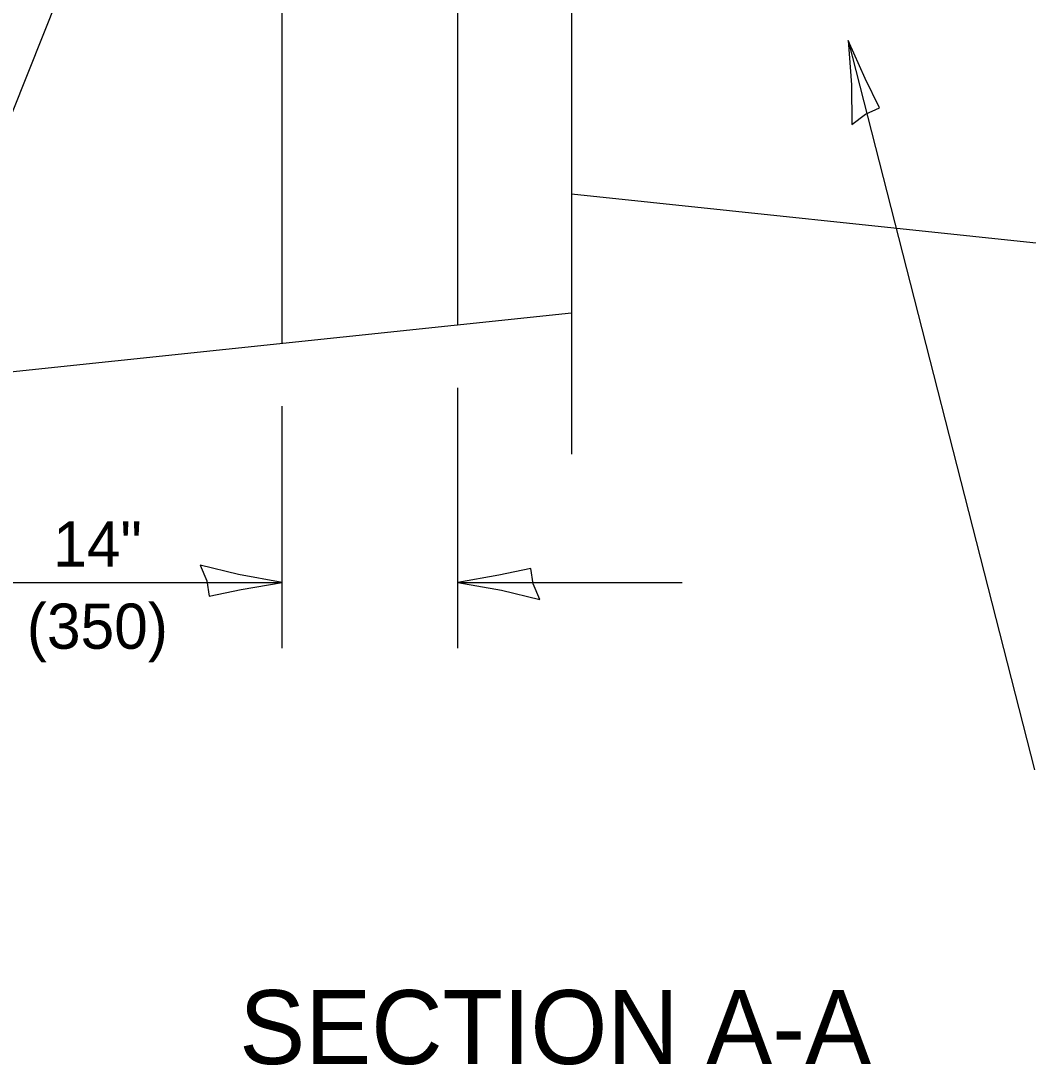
# Model space of a CAD drawing. Extents: x 99537 to 100217, y 100016 to 100456.
# Drawn here: x 99708.5 to 99769.8, y 100265.1 to 100328.6 of the extents above; entities that cross this region are included whole.
import ezdxf

# ---------------------------------------------------------------- set-up
doc = ezdxf.new("R2010")
doc.units = 0
for name, color, linetype in [('Alignment_EX_50 Centerline', 7, 'Continuous'), ('Design_PR_Roadway Dimensions', 7, 'Continuous'), ('Design_PR_Roadway Notes', 7, 'Continuous'), ('Level 27', 7, 'Continuous'), ('Level 43', 7, 'Continuous')]:
    doc.layers.add(name, color=color, linetype=linetype)

msp = doc.modelspace()

# ---------------------------------------------------------------- linework, layer by layer
at = {"layer": 'Alignment_EX_50 Centerline'}
msp.add_line((99742.02, 100382.172), (99742.02, 100302.26), dxfattribs=at)
at = {"layer": 'Design_PR_Roadway Notes'}
for p, q in [((99687.462, 100271.554), (99722.046, 100358.29)), ((99758.864, 100327.428), (99770.196, 100283.037))]:
    msp.add_line(p, q, dxfattribs=at)
msp.add_lwpolyline([(99759.088, 100322.326), (99759.918, 100322.958), (99760.772, 100323.338), (99759.902, 100325.112), (99758.864, 100327.428), (99759.054, 100324.724)], close=True, dxfattribs=at)
at = {"layer": 'Level 27'}
for p, q in [((99735.108, 100310.134), (99735.108, 100375.858)), ((99724.422, 100309.018), (99724.422, 100374.73)), ((99863.37, 100305.316), (99742.02, 100318.072)), ((99621.654, 100298.212), (99742.02, 100310.866))]:
    msp.add_line(p, q, dxfattribs=at)
at = {"layer": 'Level 43'}
for p, q in [((99735.108, 100290.448), (99735.108, 100306.3)), ((99724.422, 100290.448), (99724.422, 100305.184)), ((99704.934, 100294.456), (99724.422, 100294.456)), ((99735.108, 100294.456), (99748.758, 100294.456))]:
    msp.add_line(p, q, dxfattribs=at)
for points in [[(99719.424, 100295.502), (99719.83, 100294.54), (99719.988, 100293.62), (99721.922, 100294.024), (99724.422, 100294.456), (99721.756, 100294.94)], [(99740.108, 100293.41), (99739.7, 100294.372), (99739.544, 100295.292), (99737.608, 100294.888), (99735.108, 100294.456), (99737.776, 100293.972)]]:
    msp.add_lwpolyline(points, close=True, dxfattribs=at)

# ---------------------------------------------------------------- texts
at = {"layer": 'Design_PR_Roadway Dimensions'}
for s, p in [('14"', (99710.488, 100295.414)), ('(350)', (99708.884, 100290.413))]:
    msp.add_text(s, height=2.75, dxfattribs=at).set_placement(p)
at = {"layer": 'Design_PR_Roadway Notes'}
msp.add_text('SECTION A-A', height=4.5, dxfattribs=at).set_placement((99721.806, 100265.138))

doc.saveas('drawing.dxf')
